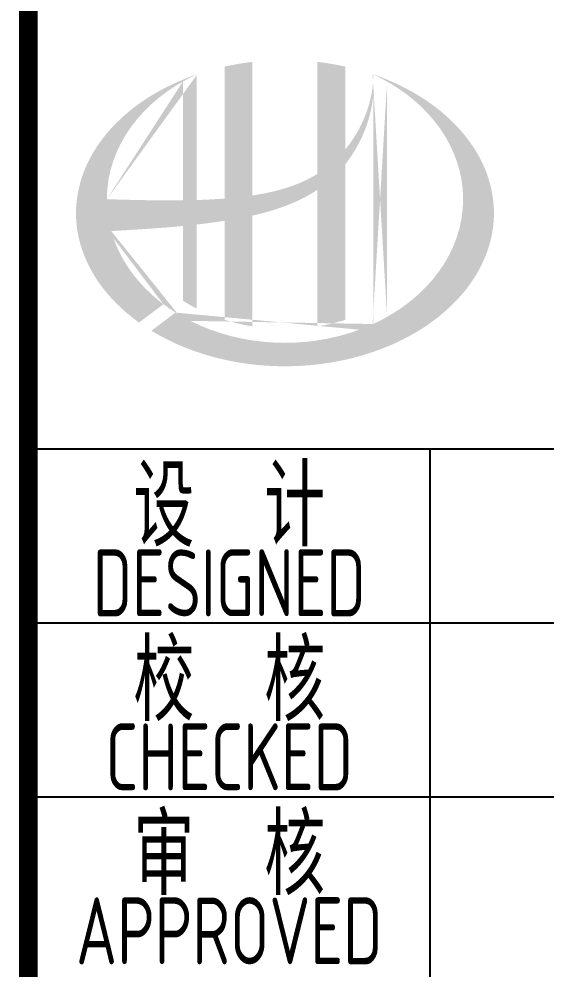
# Model space of a CAD drawing. Extents: x 5211311 to 5622788, y -441754 to -251897.
# Drawn here: x 5397566 to 5399537, y -421207 to -417658 of the extents above; entities that cross this region are included whole.
import ezdxf
from ezdxf.enums import TextEntityAlignment as Align

# ---------------------------------------------------------------- set-up
doc = ezdxf.new("R2010")
doc.units = 0
doc.header["$LTSCALE"] = 1000
doc.header["$MEASUREMENT"] = 0
doc.layers.get('0').update_dxf_attribs({"linetype": 'CONTINUOUS'})
doc.styles.add('AHD', font='sceie.shx', dxfattribs={"width": 0.7, "bigfont": 'sceic.shx'})

msp = doc.modelspace()

# ---------------------------------------------------------------- hatches: boundary and pattern name
h = msp.add_hatch(color=256)
edge = h.paths.add_edge_path()
edge.add_spline(control_points=[(5398437.3, -418392.4), (5398443.4, -418391), (5398449.5, -418389.6), (5398498.6, -418377.7), (5398541.2, -418364.7), (5398616.1, -418333.6), (5398649.1, -418316.6), (5398679.9, -418296)], knot_values=[61.629012, 61.629012, 61.629012, 61.629012, 63.330431, 63.330431, 75.353634, 75.353634, 85.398649, 85.398649, 85.398649, 85.398649], degree=3, periodic=0)
edge.add_line((5398679.9, -418296), (5398679.9, -418806.3))
edge.add_spline(control_points=[(5398679.9, -418806.3), (5398697.1, -418803.5), (5398714.1, -418800.2), (5398748.9, -418792.1), (5398766.6, -418787.3), (5398783.9, -418781.8)], knot_values=[4.908456, 4.908456, 4.908456, 4.908456, 4.992821, 4.992821, 5.083034, 5.083034, 5.083034, 5.083034], degree=3, periodic=0)
edge.add_line((5398783.9, -418781.8), (5398783.9, -418200.4))
edge.add_spline(control_points=[(5398783.9, -418200.4), (5398792.6, -418189.5), (5398800.8, -418178.1), (5398826.9, -418138.5), (5398842.5, -418108.5), (5398871.8, -418035.7), (5398883, -417991.9), (5398887.7, -417946.6), (5398887.8, -417945.3), (5398887.9, -417944)], knot_values=[97.991744, 97.991744, 97.991744, 97.991744, 101.64219, 101.64219, 110.337975, 110.337975, 121.934322, 121.934322, 122.270691, 122.270691, 122.270691, 122.270691], degree=3, periodic=0)
edge.add_line((5398887.9, -417944), (5398887.9, -417873.6))
edge.add_spline(control_points=[(5398887.9, -417873.6), (5398887.8, -417881.3), (5398887.5, -417889), (5398886.9, -417896.6)], knot_values=[126.194075, 126.194075, 126.194075, 126.194075, 128.396762, 128.396762, 128.396762, 128.396762], degree=3, periodic=0)
edge.add_spline(control_points=[(5398886.9, -417896.6), (5398886.5, -417902.8), (5398885.8, -417909.1), (5398885.1, -417915.3)], knot_values=[124.417049, 124.417049, 124.417049, 124.417049, 126.194075, 126.194075, 126.194075, 126.194075], degree=3, periodic=0)
edge.add_spline(control_points=[(5398885.1, -417915.3), (5398883.9, -417924.4), (5398882.5, -417933.5), (5398880.7, -417942.6)], knot_values=[121.80529, 121.80529, 121.80529, 121.80529, 124.417049, 124.417049, 124.417049, 124.417049], degree=3, periodic=0)
edge.add_spline(control_points=[(5398880.7, -417942.6), (5398878.3, -417954.8), (5398875.3, -417966.9), (5398871.9, -417978.9)], knot_values=[118.31574, 118.31574, 118.31574, 118.31574, 121.80529, 121.80529, 121.80529, 121.80529], degree=3, periodic=0)
edge.add_spline(control_points=[(5398871.9, -417978.9), (5398868.4, -417991), (5398864.3, -418003), (5398859.8, -418014.9)], knot_values=[114.795988, 114.795988, 114.795988, 114.795988, 118.31574, 118.31574, 118.31574, 118.31574], degree=3, periodic=0)
edge.add_spline(control_points=[(5398859.8, -418014.9), (5398855.3, -418026.6), (5398850.3, -418038.1), (5398844.9, -418049.5)], knot_values=[111.329641, 111.329641, 111.329641, 111.329641, 114.795988, 114.795988, 114.795988, 114.795988], degree=3, periodic=0)
edge.add_spline(control_points=[(5398844.9, -418049.5), (5398839.3, -418061), (5398833.3, -418072.4), (5398826.9, -418083.4)], knot_values=[107.79529, 107.79529, 107.79529, 107.79529, 111.329641, 111.329641, 111.329641, 111.329641], degree=3, periodic=0)
edge.add_spline(control_points=[(5398826.9, -418083.4), (5398820.6, -418094.3), (5398813.8, -418104.8), (5398806.7, -418115.1)], knot_values=[104.343579, 104.343579, 104.343579, 104.343579, 107.79529, 107.79529, 107.79529, 107.79529], degree=3, periodic=0)
edge.add_spline(control_points=[(5398806.7, -418115.1), (5398799.5, -418125.5), (5398791.9, -418135.5), (5398783.9, -418145.2)], knot_values=[100.8507, 100.8507, 100.8507, 100.8507, 104.343579, 104.343579, 104.343579, 104.343579], degree=3, periodic=0)
edge.add_line((5398783.9, -418145.2), (5398783.9, -417835.9))
edge.add_spline(control_points=[(5398783.9, -417835.9), (5398749.9, -417828.4), (5398715.1, -417822.5), (5398679.9, -417818.4)], knot_values=[4.423999, 4.423999, 4.423999, 4.423999, 4.558741, 4.558741, 4.558741, 4.558741], degree=3, periodic=0)
edge.add_line((5398679.9, -417818.4), (5398679.9, -418236.6))
edge.add_spline(control_points=[(5398679.9, -418236.6), (5398608, -418281.1), (5398523.8, -418304.3), (5398437.3, -418317.3)], knot_values=[63.246215, 63.246215, 63.246215, 63.246215, 87.689124, 87.689124, 87.689124, 87.689124], degree=3, periodic=0)
edge.add_line((5398437.3, -418317.3), (5398437.3, -417818.4))
edge.add_spline(control_points=[(5398437.3, -417818.4), (5398402.1, -417822.5), (5398367.3, -417828.4), (5398333.3, -417835.9)], knot_values=[4.866038, 4.866038, 4.866038, 4.866038, 5.000777, 5.000777, 5.000777, 5.000777], degree=3, periodic=0)
edge.add_line((5398333.3, -417835.9), (5398333.3, -418328.8))
edge.add_spline(control_points=[(5398333.3, -418328.8), (5398331.6, -418328.9), (5398296.7, -418331.5), (5398262, -418333.3), (5398229.3, -418334.3)], knot_values=[43.657356, 43.657356, 43.657356, 43.657356, 44.134253, 53.497092, 53.497092, 53.497092, 53.497092], degree=3, periodic=0)
edge.add_line((5398229.3, -418334.3), (5398229.3, -417865.2))
edge.add_spline(control_points=[(5398229.3, -417865.2), (5398212.2, -417871), (5398195.5, -417877.3), (5398179.1, -417884.1)], knot_values=[5.14157, 5.14157, 5.14157, 5.14157, 5.212921, 5.212921, 5.212921, 5.212921], degree=3, periodic=0)
edge.add_spline(control_points=[(5398179.1, -417884.1), (5398172.2, -417886.9), (5398165.3, -417889.8), (5398133.1, -417904), (5398108.6, -417916.2), (5398085.1, -417929.4)], knot_values=[5.212921, 5.212921, 5.212921, 5.212921, 5.24296, 5.24296, 5.355623, 5.355623, 5.355623, 5.355623], degree=3, periodic=0)
edge.add_spline(control_points=[(5398085.1, -417929.4), (5398070.2, -417937.8), (5398055.7, -417946.6), (5398041.8, -417955.7)], knot_values=[5.355623, 5.355623, 5.355623, 5.355623, 5.426974, 5.426974, 5.426974, 5.426974], degree=3, periodic=0)
edge.add_spline(control_points=[(5398041.8, -417955.7), (5398034.3, -417960.5), (5398027.1, -417965.4), (5398013.6, -417974.9), (5398007.3, -417979.4), (5398001.2, -417984)], knot_values=[5.426974, 5.426974, 5.426974, 5.426974, 5.464765, 5.464765, 5.498325, 5.498325, 5.498325, 5.498325], degree=3, periodic=0)
edge.add_spline(control_points=[(5398001.2, -417984), (5397975.1, -418003.6), (5397951, -418024.5), (5397929.2, -418046.4)], knot_values=[5.498325, 5.498325, 5.498325, 5.498325, 5.641027, 5.641027, 5.641027, 5.641027], degree=3, periodic=0)
edge.add_spline(control_points=[(5397929.2, -418046.4), (5397922.2, -418053.4), (5397915.4, -418060.5), (5397895, -418083.1), (5397882.1, -418098.9), (5397870.3, -418115.1)], knot_values=[5.641027, 5.641027, 5.641027, 5.641027, 5.686569, 5.686569, 5.783729, 5.783729, 5.783729, 5.783729], degree=3, periodic=0)
edge.add_spline(control_points=[(5397870.3, -418115.1), (5397855.2, -418135.9), (5397841.9, -418157.3), (5397828.8, -418182.3), (5397827.1, -418185.5), (5397825.6, -418188.6)], knot_values=[5.783729, 5.783729, 5.783729, 5.783729, 5.908374, 5.908374, 5.92643, 5.92643, 5.92643, 5.92643], degree=3, periodic=0)
edge.add_spline(control_points=[(5397825.6, -418188.6), (5397813.1, -418213.7), (5397803.1, -418239.4), (5397795.5, -418265.3)], knot_values=[5.92643, 5.92643, 5.92643, 5.92643, 6.069132, 6.069132, 6.069132, 6.069132], degree=3, periodic=0)
edge.add_spline(control_points=[(5397795.5, -418265.3), (5397792.3, -418276.4), (5397789.6, -418287.6), (5397784.2, -418313.8), (5397781.9, -418328.8), (5397780.5, -418343.9)], knot_values=[6.069132, 6.069132, 6.069132, 6.069132, 6.130179, 6.130179, 6.211834, 6.211834, 6.211834, 6.211834], degree=3, periodic=0)
edge.add_spline(control_points=[(5397780.5, -418343.9), (5397779.2, -418357), (5397778.6, -418370.2), (5397778.6, -418383.4)], knot_values=[6.211834, 6.211834, 6.211834, 6.211834, 6.283185, 6.283185, 6.283185, 6.283185], degree=3, periodic=0)
edge.add_spline(control_points=[(5397778.6, -418383.4), (5397778.6, -418392.7), (5397778.9, -418402.1), (5397779.5, -418411.4)], knot_values=[6.283185, 6.283185, 6.283185, 6.283185, 6.333655, 6.333655, 6.333655, 6.333655], degree=3, periodic=0)
edge.add_spline(control_points=[(5397779.5, -418411.4), (5397780.8, -418430), (5397783.3, -418448.7), (5397787.1, -418467.2)], knot_values=[6.333655, 6.333655, 6.333655, 6.333655, 6.434594, 6.434594, 6.434594, 6.434594], degree=3, periodic=0)
edge.add_spline(control_points=[(5397787.1, -418467.2), (5397787.3, -418468.4), (5397787.6, -418469.6), (5397791.5, -418488.1), (5397796.3, -418505.3), (5397802.1, -418522.3)], knot_values=[6.434594, 6.434594, 6.434594, 6.434594, 6.441278, 6.441278, 6.535532, 6.535532, 6.535532, 6.535532], degree=3, periodic=0)
edge.add_spline(control_points=[(5397802.1, -418522.3), (5397808.4, -418540.5), (5397815.9, -418558.6), (5397824.7, -418576.4)], knot_values=[6.535532, 6.535532, 6.535532, 6.535532, 6.636471, 6.636471, 6.636471, 6.636471], degree=3, periodic=0)
edge.add_spline(control_points=[(5397824.7, -418576.4), (5397826.9, -418580.8), (5397829.1, -418585.3), (5397838.5, -418602.9), (5397846.2, -418616), (5397854.6, -418628.8)], knot_values=[6.636471, 6.636471, 6.636471, 6.636471, 6.661894, 6.661894, 6.73741, 6.73741, 6.73741, 6.73741], degree=3, periodic=0)
edge.add_spline(control_points=[(5397854.6, -418628.8), (5397865.7, -418646), (5397878.1, -418662.8), (5397891.6, -418679.2)], knot_values=[6.73741, 6.73741, 6.73741, 6.73741, 6.838349, 6.838349, 6.838349, 6.838349], degree=3, periodic=0)
edge.add_spline(control_points=[(5397891.6, -418679.2), (5397897.6, -418686.3), (5397903.7, -418693.4), (5397918.2, -418709.4), (5397926.8, -418718.2), (5397935.6, -418726.8)], knot_values=[6.838349, 6.838349, 6.838349, 6.838349, 6.88251, 6.88251, 6.939288, 6.939288, 6.939288, 6.939288], degree=3, periodic=0)
edge.add_spline(control_points=[(5397935.6, -418726.8), (5397951.4, -418742.2), (5397968.3, -418757), (5397986.2, -418771.2)], knot_values=[6.939288, 6.939288, 6.939288, 6.939288, 7.040227, 7.040227, 7.040227, 7.040227], degree=3, periodic=0)
edge.add_spline(control_points=[(5397986.2, -418771.2), (5397995.1, -418778.3), (5398004.3, -418785.3), (5398013.8, -418792)], knot_values=[7.040227, 7.040227, 7.040227, 7.040227, 7.090696, 7.090696, 7.090696, 7.090696], degree=3, periodic=0)
edge.add_line((5398013.8, -418792), (5398104.9, -418723.7))
edge.add_ellipse((5398558.6, -418331.4), major_axis=(665, 0), ratio=0.806676, start_angle=192.819, end_angle=226.9853, ccw=False)
edge.add_spline(control_points=[(5397910.1, -418450.4), (5397934.2, -418448.9), (5397958.3, -418447.5), (5398046.9, -418442), (5398111.8, -418437.7), (5398177.3, -418431.3)], knot_values=[11.398263, 11.398263, 11.398263, 11.398263, 18.40729, 18.40729, 37.18094, 37.18094, 37.18094, 37.18094], degree=3, periodic=0)
edge.add_line((5398177.3, -418431.3), (5398177.3, -418710.4))
edge.add_spline(control_points=[(5398177.3, -418710.4), (5398180.8, -418712.6), (5398184.4, -418714.9), (5398201.4, -418725), (5398215.1, -418732.6), (5398229.3, -418739.8)], knot_values=[4.049945, 4.049945, 4.049945, 4.049945, 4.072021, 4.072021, 4.153257, 4.153257, 4.153257, 4.153257], degree=3, periodic=0)
edge.add_line((5398229.3, -418739.8), (5398229.3, -418425.9))
edge.add_spline(control_points=[(5398229.3, -418425.9), (5398261.5, -418422.2), (5398293.8, -418418), (5398328.7, -418412.6), (5398331, -418412.3), (5398333.3, -418411.9)], knot_values=[42.135009, 42.135009, 42.135009, 42.135009, 51.307228, 51.307228, 51.948574, 51.948574, 51.948574, 51.948574], degree=3, periodic=0)
edge.add_line((5398333.3, -418411.9), (5398333.3, -418781.8))
edge.add_spline(control_points=[(5398333.3, -418781.8), (5398366.9, -418792.4), (5398401.8, -418800.6), (5398437.3, -418806.3)], knot_values=[4.34174, 4.34174, 4.34174, 4.34174, 4.516316, 4.516316, 4.516316, 4.516316], degree=3, periodic=0)
edge.add_line((5398437.3, -418806.3), (5398437.3, -418392.4))
edge = h.paths.add_edge_path(flags=16)
edge.add_ellipse((5398558.6, -418331.4), major_axis=(665, 0), ratio=0.806676, start_angle=124.9875, end_angle=179.999, ccw=False)
edge.add_line((5398177.3, -417891.9), (5398177.3, -418335.5))
edge.add_spline(control_points=[(5398177.3, -418335.5), (5398081.9, -418336.8), (5397988, -418333.8), (5397893.6, -418331.4)], knot_values=[11.27373, 11.27373, 11.27373, 11.27373, 38.687513, 38.687513, 38.687513, 38.687513], degree=3, periodic=0)
edge = h.paths.add_edge_path()
edge.add_spline(control_points=[(5398059.8, -418822.5), (5398090.8, -418841.5), (5398123.9, -418858.8), (5398208.6, -418896), (5398261.9, -418913.9), (5398372.6, -418940.5), (5398430.1, -418949.2), (5398546.2, -418956.9), (5398604.9, -418956), (5398720.4, -418944.5), (5398777.3, -418934), (5398886.3, -418903.9), (5398938.5, -418884.4), (5399035.4, -418837.6), (5399080.1, -418810.2), (5399160.1, -418749.2), (5399195.3, -418715.7), (5399254.6, -418644.2), (5399278.7, -418606.3), (5399315.1, -418528.2), (5399327.4, -418488), (5399340, -418406.8), (5399340.2, -418365.8), (5399328.8, -418284.3), (5399317, -418243.8), (5399281.4, -418165.1), (5399257.6, -418126.9), (5399198.7, -418054.7), (5399163.7, -418020.8), (5399083.9, -417959.1), (5399039.1, -417931.4), (5398958, -417891.6), (5398923.6, -417877.4), (5398887.9, -417865.2)], knot_values=[0.886421, 0.886421, 0.886421, 0.886421, 1.040557, 1.040557, 1.261172, 1.261172, 1.481788, 1.481788, 1.702404, 1.702404, 1.92302, 1.92302, 2.143636, 2.143636, 2.364252, 2.364252, 2.584868, 2.584868, 2.805484, 2.805484, 3.026099, 3.026099, 3.246715, 3.246715, 3.46852, 3.46852, 3.690325, 3.690325, 3.91213, 3.91213, 4.133935, 4.133935, 4.283209, 4.283209, 4.283209, 4.283209], degree=3, periodic=0)
edge.add_line((5398887.9, -417865.2), (5398887.9, -417865.3))
edge.add_spline(control_points=[(5398887.9, -417865.3), (5398888, -417868.1), (5398888, -417870.9), (5398887.9, -417873.6)], knot_values=[128.396762, 128.396762, 128.396762, 128.396762, 129.192193, 129.192193, 129.192193, 129.192193], degree=3, periodic=0)
edge.add_line((5398887.9, -417873.6), (5398887.9, -418797.5))
edge.add_ellipse((5398558.6, -418331.4), major_axis=(665, 0), ratio=0.806676, start_angle=232.1054, end_angle=299.6833, ccw=False)
edge.add_line((5398150.1, -418754.8), (5398059.8, -418822.5))
edge = h.paths.add_edge_path(flags=16)
edge.add_ellipse((5398558.6, -418331.4), major_axis=(665, 0), ratio=0.806676, start_angle=304.9875, end_angle=415.0121, ccw=False)
edge.add_line((5398939.9, -418770.9), (5398939.9, -417891.9))
h = msp.add_hatch(color=256)
edge = h.paths.add_edge_path()
edge.add_spline(control_points=[(5398437.3, -418392.4), (5398443.4, -418391), (5398449.5, -418389.6), (5398498.6, -418377.7), (5398541.2, -418364.7), (5398616.1, -418333.6), (5398649.1, -418316.6), (5398679.9, -418296)], knot_values=[61.629012, 61.629012, 61.629012, 61.629012, 63.330431, 63.330431, 75.353634, 75.353634, 85.398649, 85.398649, 85.398649, 85.398649], degree=3, periodic=0)
edge.add_line((5398679.9, -418296), (5398679.9, -418806.3))
edge.add_spline(control_points=[(5398679.9, -418806.3), (5398697.1, -418803.5), (5398714.1, -418800.2), (5398748.9, -418792.1), (5398766.6, -418787.3), (5398783.9, -418781.8)], knot_values=[4.908456, 4.908456, 4.908456, 4.908456, 4.992821, 4.992821, 5.083034, 5.083034, 5.083034, 5.083034], degree=3, periodic=0)
edge.add_line((5398783.9, -418781.8), (5398783.9, -418200.4))
edge.add_spline(control_points=[(5398783.9, -418200.4), (5398792.6, -418189.5), (5398800.8, -418178.1), (5398826.9, -418138.5), (5398842.5, -418108.5), (5398871.8, -418035.7), (5398883, -417991.9), (5398887.7, -417946.6), (5398887.8, -417945.3), (5398887.9, -417944)], knot_values=[97.991744, 97.991744, 97.991744, 97.991744, 101.64219, 101.64219, 110.337975, 110.337975, 121.934322, 121.934322, 122.270691, 122.270691, 122.270691, 122.270691], degree=3, periodic=0)
edge.add_line((5398887.9, -417944), (5398887.9, -417873.6))
edge.add_spline(control_points=[(5398887.9, -417873.6), (5398887.8, -417881.3), (5398887.5, -417889), (5398886.9, -417896.6)], knot_values=[126.194075, 126.194075, 126.194075, 126.194075, 128.396762, 128.396762, 128.396762, 128.396762], degree=3, periodic=0)
edge.add_spline(control_points=[(5398886.9, -417896.6), (5398886.5, -417902.8), (5398885.8, -417909.1), (5398885.1, -417915.3)], knot_values=[124.417049, 124.417049, 124.417049, 124.417049, 126.194075, 126.194075, 126.194075, 126.194075], degree=3, periodic=0)
edge.add_spline(control_points=[(5398885.1, -417915.3), (5398883.9, -417924.4), (5398882.5, -417933.5), (5398880.7, -417942.6)], knot_values=[121.80529, 121.80529, 121.80529, 121.80529, 124.417049, 124.417049, 124.417049, 124.417049], degree=3, periodic=0)
edge.add_spline(control_points=[(5398880.7, -417942.6), (5398878.3, -417954.8), (5398875.3, -417966.9), (5398871.9, -417978.9)], knot_values=[118.31574, 118.31574, 118.31574, 118.31574, 121.80529, 121.80529, 121.80529, 121.80529], degree=3, periodic=0)
edge.add_spline(control_points=[(5398871.9, -417978.9), (5398868.4, -417991), (5398864.3, -418003), (5398859.8, -418014.9)], knot_values=[114.795988, 114.795988, 114.795988, 114.795988, 118.31574, 118.31574, 118.31574, 118.31574], degree=3, periodic=0)
edge.add_spline(control_points=[(5398859.8, -418014.9), (5398855.3, -418026.6), (5398850.3, -418038.1), (5398844.9, -418049.5)], knot_values=[111.329641, 111.329641, 111.329641, 111.329641, 114.795988, 114.795988, 114.795988, 114.795988], degree=3, periodic=0)
edge.add_spline(control_points=[(5398844.9, -418049.5), (5398839.3, -418061), (5398833.3, -418072.4), (5398826.9, -418083.4)], knot_values=[107.79529, 107.79529, 107.79529, 107.79529, 111.329641, 111.329641, 111.329641, 111.329641], degree=3, periodic=0)
edge.add_spline(control_points=[(5398826.9, -418083.4), (5398820.6, -418094.3), (5398813.8, -418104.8), (5398806.7, -418115.1)], knot_values=[104.343579, 104.343579, 104.343579, 104.343579, 107.79529, 107.79529, 107.79529, 107.79529], degree=3, periodic=0)
edge.add_spline(control_points=[(5398806.7, -418115.1), (5398799.5, -418125.5), (5398791.9, -418135.5), (5398783.9, -418145.2)], knot_values=[100.8507, 100.8507, 100.8507, 100.8507, 104.343579, 104.343579, 104.343579, 104.343579], degree=3, periodic=0)
edge.add_line((5398783.9, -418145.2), (5398783.9, -417835.9))
edge.add_spline(control_points=[(5398783.9, -417835.9), (5398749.9, -417828.4), (5398715.1, -417822.5), (5398679.9, -417818.4)], knot_values=[4.423999, 4.423999, 4.423999, 4.423999, 4.558741, 4.558741, 4.558741, 4.558741], degree=3, periodic=0)
edge.add_line((5398679.9, -417818.4), (5398679.9, -418236.6))
edge.add_spline(control_points=[(5398679.9, -418236.6), (5398608, -418281.1), (5398523.8, -418304.3), (5398437.3, -418317.3)], knot_values=[63.246215, 63.246215, 63.246215, 63.246215, 87.689124, 87.689124, 87.689124, 87.689124], degree=3, periodic=0)
edge.add_line((5398437.3, -418317.3), (5398437.3, -417818.4))
edge.add_spline(control_points=[(5398437.3, -417818.4), (5398402.1, -417822.5), (5398367.3, -417828.4), (5398333.3, -417835.9)], knot_values=[4.866038, 4.866038, 4.866038, 4.866038, 5.000777, 5.000777, 5.000777, 5.000777], degree=3, periodic=0)
edge.add_line((5398333.3, -417835.9), (5398333.3, -418328.8))
edge.add_spline(control_points=[(5398333.3, -418328.8), (5398331.6, -418328.9), (5398296.7, -418331.5), (5398262, -418333.3), (5398229.3, -418334.3)], knot_values=[43.657356, 43.657356, 43.657356, 43.657356, 44.134253, 53.497092, 53.497092, 53.497092, 53.497092], degree=3, periodic=0)
edge.add_line((5398229.3, -418334.3), (5398229.3, -417865.2))
edge.add_spline(control_points=[(5398229.3, -417865.2), (5398212.2, -417871), (5398195.5, -417877.3), (5398179.1, -417884.1)], knot_values=[5.14157, 5.14157, 5.14157, 5.14157, 5.212921, 5.212921, 5.212921, 5.212921], degree=3, periodic=0)
edge.add_spline(control_points=[(5398179.1, -417884.1), (5398172.2, -417886.9), (5398165.3, -417889.8), (5398133.1, -417904), (5398108.6, -417916.2), (5398085.1, -417929.4)], knot_values=[5.212921, 5.212921, 5.212921, 5.212921, 5.24296, 5.24296, 5.355623, 5.355623, 5.355623, 5.355623], degree=3, periodic=0)
edge.add_spline(control_points=[(5398085.1, -417929.4), (5398070.2, -417937.8), (5398055.7, -417946.6), (5398041.8, -417955.7)], knot_values=[5.355623, 5.355623, 5.355623, 5.355623, 5.426974, 5.426974, 5.426974, 5.426974], degree=3, periodic=0)
edge.add_spline(control_points=[(5398041.8, -417955.7), (5398034.3, -417960.5), (5398027.1, -417965.4), (5398013.6, -417974.9), (5398007.3, -417979.4), (5398001.2, -417984)], knot_values=[5.426974, 5.426974, 5.426974, 5.426974, 5.464765, 5.464765, 5.498325, 5.498325, 5.498325, 5.498325], degree=3, periodic=0)
edge.add_spline(control_points=[(5398001.2, -417984), (5397975.1, -418003.6), (5397951, -418024.5), (5397929.2, -418046.4)], knot_values=[5.498325, 5.498325, 5.498325, 5.498325, 5.641027, 5.641027, 5.641027, 5.641027], degree=3, periodic=0)
edge.add_spline(control_points=[(5397929.2, -418046.4), (5397922.2, -418053.4), (5397915.4, -418060.5), (5397895, -418083.1), (5397882.1, -418098.9), (5397870.3, -418115.1)], knot_values=[5.641027, 5.641027, 5.641027, 5.641027, 5.686569, 5.686569, 5.783729, 5.783729, 5.783729, 5.783729], degree=3, periodic=0)
edge.add_spline(control_points=[(5397870.3, -418115.1), (5397855.2, -418135.9), (5397841.9, -418157.3), (5397828.8, -418182.3), (5397827.1, -418185.5), (5397825.6, -418188.6)], knot_values=[5.783729, 5.783729, 5.783729, 5.783729, 5.908374, 5.908374, 5.92643, 5.92643, 5.92643, 5.92643], degree=3, periodic=0)
edge.add_spline(control_points=[(5397825.6, -418188.6), (5397813.1, -418213.7), (5397803.1, -418239.4), (5397795.5, -418265.3)], knot_values=[5.92643, 5.92643, 5.92643, 5.92643, 6.069132, 6.069132, 6.069132, 6.069132], degree=3, periodic=0)
edge.add_spline(control_points=[(5397795.5, -418265.3), (5397792.3, -418276.4), (5397789.6, -418287.6), (5397784.2, -418313.8), (5397781.9, -418328.8), (5397780.5, -418343.9)], knot_values=[6.069132, 6.069132, 6.069132, 6.069132, 6.130179, 6.130179, 6.211834, 6.211834, 6.211834, 6.211834], degree=3, periodic=0)
edge.add_spline(control_points=[(5397780.5, -418343.9), (5397779.2, -418357), (5397778.6, -418370.2), (5397778.6, -418383.4)], knot_values=[6.211834, 6.211834, 6.211834, 6.211834, 6.283185, 6.283185, 6.283185, 6.283185], degree=3, periodic=0)
edge.add_spline(control_points=[(5397778.6, -418383.4), (5397778.6, -418392.7), (5397778.9, -418402.1), (5397779.5, -418411.4)], knot_values=[6.283185, 6.283185, 6.283185, 6.283185, 6.333655, 6.333655, 6.333655, 6.333655], degree=3, periodic=0)
edge.add_spline(control_points=[(5397779.5, -418411.4), (5397780.8, -418430), (5397783.3, -418448.7), (5397787.1, -418467.2)], knot_values=[6.333655, 6.333655, 6.333655, 6.333655, 6.434594, 6.434594, 6.434594, 6.434594], degree=3, periodic=0)
edge.add_spline(control_points=[(5397787.1, -418467.2), (5397787.3, -418468.4), (5397787.6, -418469.6), (5397791.5, -418488.1), (5397796.3, -418505.3), (5397802.1, -418522.3)], knot_values=[6.434594, 6.434594, 6.434594, 6.434594, 6.441278, 6.441278, 6.535532, 6.535532, 6.535532, 6.535532], degree=3, periodic=0)
edge.add_spline(control_points=[(5397802.1, -418522.3), (5397808.4, -418540.5), (5397815.9, -418558.6), (5397824.7, -418576.4)], knot_values=[6.535532, 6.535532, 6.535532, 6.535532, 6.636471, 6.636471, 6.636471, 6.636471], degree=3, periodic=0)
edge.add_spline(control_points=[(5397824.7, -418576.4), (5397826.9, -418580.8), (5397829.1, -418585.3), (5397838.5, -418602.9), (5397846.2, -418616), (5397854.6, -418628.8)], knot_values=[6.636471, 6.636471, 6.636471, 6.636471, 6.661894, 6.661894, 6.73741, 6.73741, 6.73741, 6.73741], degree=3, periodic=0)
edge.add_spline(control_points=[(5397854.6, -418628.8), (5397865.7, -418646), (5397878.1, -418662.8), (5397891.6, -418679.2)], knot_values=[6.73741, 6.73741, 6.73741, 6.73741, 6.838349, 6.838349, 6.838349, 6.838349], degree=3, periodic=0)
edge.add_spline(control_points=[(5397891.6, -418679.2), (5397897.6, -418686.3), (5397903.7, -418693.4), (5397918.2, -418709.4), (5397926.8, -418718.2), (5397935.6, -418726.8)], knot_values=[6.838349, 6.838349, 6.838349, 6.838349, 6.88251, 6.88251, 6.939288, 6.939288, 6.939288, 6.939288], degree=3, periodic=0)
edge.add_spline(control_points=[(5397935.6, -418726.8), (5397951.4, -418742.2), (5397968.3, -418757), (5397986.2, -418771.2)], knot_values=[6.939288, 6.939288, 6.939288, 6.939288, 7.040227, 7.040227, 7.040227, 7.040227], degree=3, periodic=0)
edge.add_spline(control_points=[(5397986.2, -418771.2), (5397995.1, -418778.3), (5398004.3, -418785.3), (5398013.8, -418792)], knot_values=[7.040227, 7.040227, 7.040227, 7.040227, 7.090696, 7.090696, 7.090696, 7.090696], degree=3, periodic=0)
edge.add_line((5398013.8, -418792), (5398104.9, -418723.7))
edge.add_ellipse((5398558.6, -418331.4), major_axis=(665, 0), ratio=0.806676, start_angle=192.819, end_angle=226.9853, ccw=False)
edge.add_spline(control_points=[(5397910.1, -418450.4), (5397934.2, -418448.9), (5397958.3, -418447.5), (5398046.9, -418442), (5398111.8, -418437.7), (5398177.3, -418431.3)], knot_values=[11.398263, 11.398263, 11.398263, 11.398263, 18.40729, 18.40729, 37.18094, 37.18094, 37.18094, 37.18094], degree=3, periodic=0)
edge.add_line((5398177.3, -418431.3), (5398177.3, -418710.4))
edge.add_spline(control_points=[(5398177.3, -418710.4), (5398180.8, -418712.6), (5398184.4, -418714.9), (5398201.4, -418725), (5398215.1, -418732.6), (5398229.3, -418739.8)], knot_values=[4.049945, 4.049945, 4.049945, 4.049945, 4.072021, 4.072021, 4.153257, 4.153257, 4.153257, 4.153257], degree=3, periodic=0)
edge.add_line((5398229.3, -418739.8), (5398229.3, -418425.9))
edge.add_spline(control_points=[(5398229.3, -418425.9), (5398261.5, -418422.2), (5398293.8, -418418), (5398328.7, -418412.6), (5398331, -418412.3), (5398333.3, -418411.9)], knot_values=[42.135009, 42.135009, 42.135009, 42.135009, 51.307228, 51.307228, 51.948574, 51.948574, 51.948574, 51.948574], degree=3, periodic=0)
edge.add_line((5398333.3, -418411.9), (5398333.3, -418781.8))
edge.add_spline(control_points=[(5398333.3, -418781.8), (5398366.9, -418792.4), (5398401.8, -418800.6), (5398437.3, -418806.3)], knot_values=[4.34174, 4.34174, 4.34174, 4.34174, 4.516316, 4.516316, 4.516316, 4.516316], degree=3, periodic=0)
edge.add_line((5398437.3, -418806.3), (5398437.3, -418392.4))
edge = h.paths.add_edge_path(flags=16)
edge.add_ellipse((5398558.6, -418331.4), major_axis=(665, 0), ratio=0.806676, start_angle=124.9875, end_angle=179.999, ccw=False)
edge.add_line((5398177.3, -417891.9), (5398177.3, -418335.5))
edge.add_spline(control_points=[(5398177.3, -418335.5), (5398081.9, -418336.8), (5397988, -418333.8), (5397893.6, -418331.4)], knot_values=[11.27373, 11.27373, 11.27373, 11.27373, 38.687513, 38.687513, 38.687513, 38.687513], degree=3, periodic=0)
edge = h.paths.add_edge_path()
edge.add_spline(control_points=[(5398059.8, -418822.5), (5398090.8, -418841.5), (5398123.9, -418858.8), (5398208.6, -418896), (5398261.9, -418913.9), (5398372.6, -418940.5), (5398430.1, -418949.2), (5398546.2, -418956.9), (5398604.9, -418956), (5398720.4, -418944.5), (5398777.3, -418934), (5398886.3, -418903.9), (5398938.5, -418884.4), (5399035.4, -418837.6), (5399080.1, -418810.2), (5399160.1, -418749.2), (5399195.3, -418715.7), (5399254.6, -418644.2), (5399278.7, -418606.3), (5399315.1, -418528.2), (5399327.4, -418488), (5399340, -418406.8), (5399340.2, -418365.8), (5399328.8, -418284.3), (5399317, -418243.8), (5399281.4, -418165.1), (5399257.6, -418126.9), (5399198.7, -418054.7), (5399163.7, -418020.8), (5399083.9, -417959.1), (5399039.1, -417931.4), (5398958, -417891.6), (5398923.6, -417877.4), (5398887.9, -417865.2)], knot_values=[0.886421, 0.886421, 0.886421, 0.886421, 1.040557, 1.040557, 1.261172, 1.261172, 1.481788, 1.481788, 1.702404, 1.702404, 1.92302, 1.92302, 2.143636, 2.143636, 2.364252, 2.364252, 2.584868, 2.584868, 2.805484, 2.805484, 3.026099, 3.026099, 3.246715, 3.246715, 3.46852, 3.46852, 3.690325, 3.690325, 3.91213, 3.91213, 4.133935, 4.133935, 4.283209, 4.283209, 4.283209, 4.283209], degree=3, periodic=0)
edge.add_line((5398887.9, -417865.2), (5398887.9, -417865.3))
edge.add_spline(control_points=[(5398887.9, -417865.3), (5398888, -417868.1), (5398888, -417870.9), (5398887.9, -417873.6)], knot_values=[128.396762, 128.396762, 128.396762, 128.396762, 129.192193, 129.192193, 129.192193, 129.192193], degree=3, periodic=0)
edge.add_line((5398887.9, -417873.6), (5398887.9, -418797.5))
edge.add_ellipse((5398558.6, -418331.4), major_axis=(665, 0), ratio=0.806676, start_angle=232.1054, end_angle=299.6833, ccw=False)
edge.add_line((5398150.1, -418754.8), (5398059.8, -418822.5))
edge = h.paths.add_edge_path(flags=16)
edge.add_ellipse((5398558.6, -418331.4), major_axis=(665, 0), ratio=0.806676, start_angle=304.9875, end_angle=415.0121, ccw=False)
edge.add_line((5398939.9, -418770.9), (5398939.9, -417891.9))

# ---------------------------------------------------------------- linework, layer by layer
for p, q in [((5397600.7, -419264), (5415600.7, -419264)), ((5399100.7, -422514), (5399100.7, -419264)), ((5397600.7, -419914), (5403100.7, -419914)), ((5397600.7, -420564), (5403100.7, -420564))]:
    msp.add_line(p, q)
at = {"const_width": 70}
msp.add_lwpolyline([(5397600.7, -417514), (5397600.7, -423514)], dxfattribs=at)
msp.add_lwpolyline([(5415600.7, -417514, 70, 70, 0), (5397600.7, -417514, 70, 70, 0), (5397600.7, -423514, 0, 0, 0)], format="xyseb")

# ---------------------------------------------------------------- texts
at = {"style": 'AHD', "width": 0.8}
for s, height, p in [('设  计', 300, (5398350.7, -419464)), ('设  计', 300, (5398350.7, -419464)), ('DESIGNED', 250, (5398350.7, -419764)), ('DESIGNED', 250, (5398350.7, -419764)), ('校  核', 300, (5398350.7, -420114)), ('校  核', 300, (5398350.7, -420114)), ('CHECKED', 250, (5398350.7, -420414)), ('CHECKED', 250, (5398350.7, -420414)), ('审  核', 300, (5398350.7, -420764)), ('审  核', 300, (5398350.7, -420764)), ('APPROVED', 250, (5398350.7, -421064)), ('APPROVED', 250, (5398350.7, -421064))]:
    msp.add_text(s, height=height, dxfattribs=at).set_placement(p, align=Align.MIDDLE)

doc.saveas('drawing.dxf')
